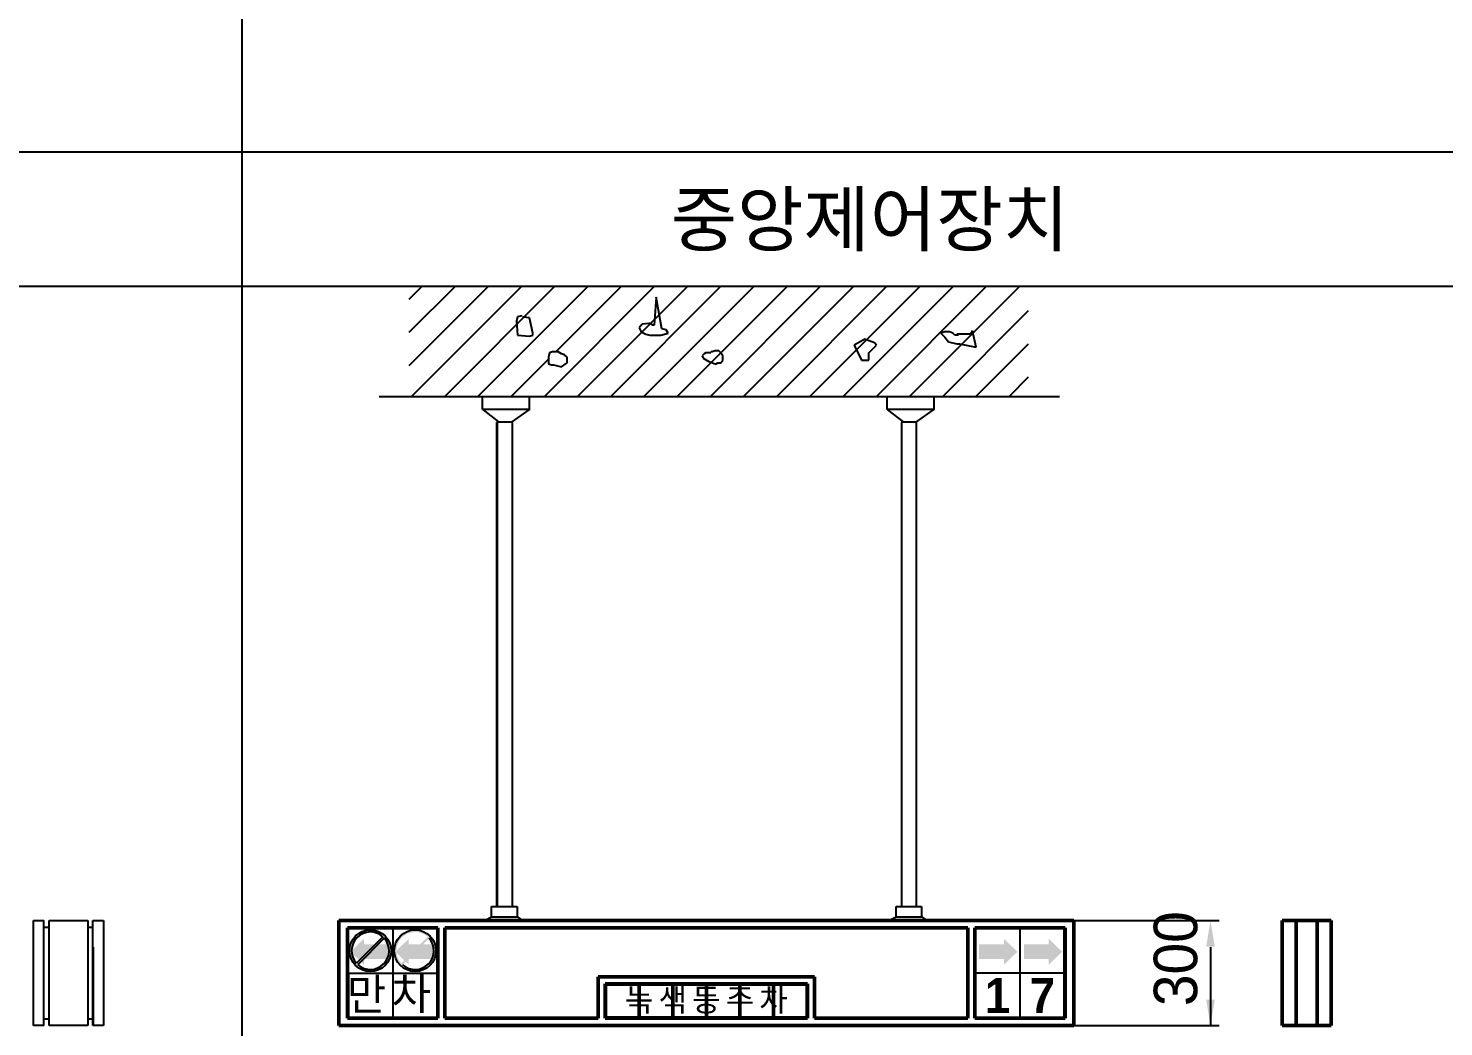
# Model space of a CAD drawing. Header units: millimetres. Extents: x 30232679 to 30326002, y -948068 to -920528.
# Drawn here: x 30303398 to 30312128, y -935038 to -928881 of the extents above; entities that cross this region are included whole.
import ezdxf
from ezdxf.enums import TextEntityAlignment as Align

# ---------------------------------------------------------------- set-up
doc = ezdxf.new("R2010")
doc.units = ezdxf.units.MM
doc.header["$LTSCALE"] = 600
doc.header["$MEASUREMENT"] = 0
doc.layers.get('0').update_dxf_attribs({"linetype": 'CONTINUOUS'})
doc.layers.add('PARKING', color=7, linetype='CONTINUOUS')
doc.layers.add('Visible Edges', color=7, linetype='CONTINUOUS', lineweight=50)
doc.styles.add('돋움', font='Dotum.ttf')
doc.styles.add('아마노', font='Dotum.ttf')

msp = doc.modelspace()

# ---------------------------------------------------------------- hatches: boundary and pattern name
h = msp.add_hatch(color=12)
h.paths.add_polyline_path([(30305379.2, -934569.3, 1), (30305636.4, -934569.3, 1)])
h.paths.add_polyline_path([(30305584.8, -934483.1), (30305421.6, -934646.4, -0.945477)], flags=16)
h.paths.add_polyline_path([(30305594, -934492.2, -0.945477), (30305430.7, -934655.5)], flags=16)
h = msp.add_hatch(color=12)
h.paths.add_polyline_path([(30305655.5, -934569.3, 1), (30305912.7, -934569.3, 1)])
h.paths.add_polyline_path([(30305861.2, -934483.1), (30305697.9, -934646.4, -0.945477)], flags=16)
h.paths.add_polyline_path([(30305870.3, -934492.2, -0.945477), (30305707, -934655.5)], flags=16)
for points in [[(30305468.6, -934620.8), (30305468.6, -934655.7), (30305385.6, -934575.5), (30305468.6, -934495.2), (30305468.6, -934530.2), (30305621.5, -934530.2), (30305621.5, -934620.8)], [(30305745, -934620.8), (30305745, -934655.7), (30305661.9, -934575.5), (30305745, -934495.2), (30305745, -934530.2), (30305897.8, -934530.2), (30305897.8, -934620.8)], [(30309415.5, -934620.8), (30309415.5, -934655.7), (30309498.6, -934575.5), (30309415.5, -934495.2), (30309415.5, -934530.2), (30309262.7, -934530.2), (30309262.7, -934620.8)], [(30309691.9, -934620.8), (30309691.9, -934655.7), (30309774.9, -934575.5), (30309691.9, -934495.2), (30309691.9, -934530.2), (30309539, -934530.2), (30309539, -934620.8)]]:
    msp.add_hatch(color=80).paths.add_polyline_path(points)

# ---------------------------------------------------------------- linework, layer by layer
at = {"color": 8}
for p, q in [((30305369.6, -934431.1), (30305645.9, -934431.1)), ((30305369.6, -934431.1), (30305369.6, -934707.5)), ((30305645.9, -934431.1), (30305922.3, -934431.1)), ((30305645.9, -934431.1), (30305645.9, -934707.5)), ((30305922.3, -934431.1), (30305922.3, -934707.5)), ((30309514.5, -934431.1), (30309238.2, -934431.1)), ((30309238.2, -934431.1), (30309238.2, -934707.5)), ((30309790.9, -934431.1), (30309514.5, -934431.1)), ((30309514.5, -934431.1), (30309514.5, -934707.5)), ((30305369.6, -934707.5), (30305645.9, -934707.5)), ((30305645.9, -934707.5), (30305922.3, -934707.5)), ((30305645.9, -934707.5), (30305645.9, -934983.8)), ((30305922.3, -934707.5), (30305922.3, -934983.8)), ((30309514.5, -934707.5), (30309238.2, -934707.5)), ((30309238.2, -934707.5), (30309238.2, -934983.8)), ((30309790.9, -934707.5), (30309514.5, -934707.5)), ((30309514.5, -934707.5), (30309514.5, -934983.8)), ((30305369.6, -934983.8), (30305645.9, -934983.8)), ((30305645.9, -934983.8), (30305922.3, -934983.8)), ((30309514.5, -934983.8), (30309238.2, -934983.8)), ((30309790.9, -934983.8), (30309514.5, -934983.8))]:
    msp.add_line(p, q, dxfattribs=at)
at = {"color": 12}
msp.add_line((30305584.8, -934483.1), (30305421.6, -934646.4), dxfattribs=at)
at = {"color": 1}
msp.add_line((30305594, -934492.2), (30305430.7, -934655.5), dxfattribs=at)
at = {"color": 12}
for centre in [(30305507.8, -934569.3), (30305784.1, -934569.3)]:
    msp.add_circle(centre, 128.6, dxfattribs=at)
msp.add_arc((30305507.8, -934569.3), 115.6, 48.21065, 221.78935, dxfattribs=at)
at = {"color": 1}
for centre in [(30305507.8, -934569.3), (30305784.1, -934569.3)]:
    msp.add_arc(centre, 115.6, 228.21065, 41.78935, dxfattribs=at)
at = {"layer": 'PARKING', "color": 3}
for p, q in [((30304714.3, -922723.5), (30304714.3, -945972.3)), ((30289215.1, -929642.8), (30320213.5, -929642.8)), ((30320213.5, -930473.1), (30289215.1, -930473.1))]:
    msp.add_line(p, q, dxfattribs=at)
at = {"layer": 'PARKING', "linetype": 'Continuous'}
for p, q in [((30305748, -930755.3), (30306030.2, -930473.1)), ((30305748, -930550.5), (30305825.4, -930473.1)), ((30305748, -930960), (30306234.9, -930473.1)), ((30305762.2, -931150.6), (30306439.7, -930473.1)), ((30305967, -931150.6), (30306644.5, -930473.1)), ((30306171.7, -931150.6), (30306849.2, -930473.1)), ((30306581.3, -931150.6), (30307258.8, -930473.1)), ((30306651.4, -930875.7), (30307054, -930473.1)), ((30306786.1, -931150.6), (30307463.6, -930473.1)), ((30306990.8, -931150.6), (30307668.3, -930473.1)), ((30307195.6, -931150.6), (30307873.1, -930473.1)), ((30307400.4, -931150.6), (30308077.9, -930473.1)), ((30307605.1, -931150.6), (30308282.6, -930473.1)), ((30307809.9, -931150.6), (30308487.4, -930473.1)), ((30308014.7, -931150.6), (30308692.2, -930473.1)), ((30308219.4, -931150.6), (30308896.9, -930473.1)), ((30308424.2, -931150.6), (30309101.7, -930473.1)), ((30308629, -931150.6), (30309306.5, -930473.1)), ((30308833.7, -931150.6), (30309511.2, -930473.1)), ((30307270.8, -930539), (30307258.5, -930711.9)), ((30307304.8, -930733.6), (30307270.8, -930539)), ((30309038.5, -931150.6), (30309568, -930621.1)), ((30306415.2, -930659.4), (30306409, -930687.2)), ((30306409, -930687.2), (30306415.2, -930773.7)), ((30306443, -930653.3), (30306415.2, -930659.4)), ((30306483.2, -930665.6), (30306449.2, -930659.4)), ((30306489.3, -930665.6), (30306483.2, -930665.6)), ((30306511, -930761.4), (30306489.3, -930665.6)), ((30307184.3, -930705.8), (30307165.8, -930727.4)), ((30307165.8, -930727.4), (30307178.2, -930752.1)), ((30307246.1, -930699.6), (30307184.3, -930705.8)), ((30307246.1, -930711.9), (30307239.9, -930705.8)), ((30307258.5, -930711.9), (30307246.1, -930711.9)), ((30307332.6, -930739.7), (30307304.8, -930733.6)), ((30306415.2, -930773.7), (30306489.3, -930779.9)), ((30306489.3, -930779.9), (30306511, -930773.7)), ((30306511, -930773.7), (30306511, -930761.4)), ((30307178.2, -930752.1), (30307206, -930767.5)), ((30307206, -930767.5), (30307230.7, -930773.7)), ((30307230.7, -930773.7), (30307298.6, -930773.7)), ((30307298.6, -930773.7), (30307345, -930761.4)), ((30307345, -930761.4), (30307332.6, -930739.7)), ((30308561, -930795.3), (30308493, -930835.5)), ((30308616.6, -930820.1), (30308567.2, -930801.5)), ((30308628.9, -930835.5), (30308616.6, -930820.1)), ((30309052.1, -930752.1), (30309027.4, -930761.4)), ((30309027.4, -930761.4), (30309052.1, -930786.1)), ((30309079.9, -930752.1), (30309052.1, -930752.1)), ((30309052.1, -930786.1), (30309073.7, -930813.9)), ((30309073.7, -930813.9), (30309126.3, -930826.2)), ((30309101.5, -930761.4), (30309079.9, -930752.1)), ((30309113.9, -930773.7), (30309101.5, -930761.4)), ((30309135.5, -930773.7), (30309113.9, -930773.7)), ((30309147.9, -930767.5), (30309126.3, -930767.5)), ((30309175.7, -930767.5), (30309147.9, -930767.5)), ((30309194.2, -930767.5), (30309175.7, -930767.5)), ((30309209.7, -930767.5), (30309194.2, -930767.5)), ((30309222, -930745.9), (30309209.7, -930767.5)), ((30309243.6, -930847.9), (30309222, -930745.9)), ((30306612.9, -930881.8), (30306606.7, -930909.6)), ((30306606.7, -930909.6), (30306606.7, -930949.8)), ((30306631.4, -930875.7), (30306612.9, -930881.8)), ((30306653, -930875.7), (30306631.4, -930875.7)), ((30306665.4, -930875.7), (30306653, -930875.7)), ((30306687, -930888), (30306665.4, -930875.7)), ((30306705.6, -930894.2), (30306687, -930888)), ((30306721, -930909.6), (30306705.6, -930894.2)), ((30306721, -930943.6), (30306721, -930909.6)), ((30307567.4, -930888), (30307555, -930900.4)), ((30307555, -930900.4), (30307561.2, -930915.8)), ((30307576.6, -930881.8), (30307567.4, -930888)), ((30307607.5, -930881.8), (30307576.6, -930881.8)), ((30307616.8, -930875.7), (30307607.5, -930875.7)), ((30307635.3, -930869.5), (30307616.8, -930875.7)), ((30307657, -930869.5), (30307635.3, -930869.5)), ((30307669.3, -930881.8), (30307657, -930869.5)), ((30307681.7, -930900.4), (30307669.3, -930881.8)), ((30307681.7, -930909.6), (30307681.7, -930900.4)), ((30307681.7, -930928.2), (30307681.7, -930909.6)), ((30308493, -930835.5), (30308536.3, -930928.2)), ((30308582.6, -930881.8), (30308628.9, -930835.5)), ((30308582.6, -930928.2), (30308582.6, -930881.8)), ((30309126.3, -930826.2), (30309141.7, -930826.2)), ((30309141.7, -930826.2), (30309243.6, -930847.9)), ((30309243.3, -931150.6), (30309568, -930825.9)), ((30306376.5, -931150.6), (30306606.7, -930920.4)), ((30306606.7, -930949.8), (30306625.2, -930956)), ((30306625.2, -930956), (30306637.6, -930956)), ((30306637.6, -930956), (30306687, -930968.3)), ((30306687, -930968.3), (30306721, -930943.6)), ((30307561.2, -930915.8), (30307595.2, -930934.4)), ((30307595.2, -930934.4), (30307635.3, -930949.8)), ((30307635.3, -930949.8), (30307641.5, -930949.8)), ((30307641.5, -930949.8), (30307650.8, -930943.6)), ((30307650.8, -930943.6), (30307669.3, -930943.6)), ((30307669.3, -930943.6), (30307681.7, -930928.2)), ((30308536.3, -930928.2), (30308582.6, -930928.2)), ((30309448.1, -931150.6), (30309568, -931030.7)), ((30305562.7, -931150.6), (30309758.5, -931150.6)), ((30306200, -931230.9), (30306200, -931150.6)), ((30306490.4, -931230.9), (30306490.4, -931150.6)), ((30308694.8, -931230.9), (30308694.8, -931150.6)), ((30308985.2, -931230.9), (30308985.2, -931150.6)), ((30306493.5, -931230.9), (30306200, -931230.9)), ((30306203.1, -931234), (30306298.8, -931308.1)), ((30306382.3, -931308.1), (30306487.3, -931234)), ((30308988.3, -931230.9), (30308694.8, -931230.9)), ((30308697.9, -931234), (30308793.7, -931308.1)), ((30308877.1, -931308.1), (30308982.1, -931234)), ((30306286.5, -931308.1), (30306382.3, -931308.1)), ((30306286.5, -931311.2), (30306286.5, -934294.1)), ((30306289.6, -931311.2), (30306289.6, -934294.1)), ((30306382.3, -931311.2), (30306382.3, -934294.1)), ((30308781.3, -931308.1), (30308877.1, -931308.1)), ((30308784.4, -931311.2), (30308784.4, -934294.1)), ((30308874, -931311.2), (30308874, -934294.1)), ((30306255.6, -934297.1), (30306413.1, -934297.1)), ((30306255.6, -934362), (30306255.6, -934297.1)), ((30306413.1, -934297.1), (30306413.1, -934362)), ((30308750.4, -934297.1), (30308908, -934297.1)), ((30308750.4, -934362), (30308750.4, -934297.1)), ((30308908, -934297.1), (30308908, -934362)), ((30303429.8, -934383.6), (30303494.5, -934383.6)), ((30303429.8, -935031.3), (30303429.8, -934383.6)), ((30303494.5, -935031.3), (30303494.5, -934383.6)), ((30303526.9, -934383.6), (30303764.4, -934383.6)), ((30303526.9, -935031.3), (30303526.9, -934383.6)), ((30303764.4, -934383.6), (30303764.4, -935031.3)), ((30303796.8, -934383.6), (30303861.5, -934383.6)), ((30303796.8, -935031.3), (30303796.8, -934383.6)), ((30303861.5, -934383.6), (30303861.5, -935031.3)), ((30306255.6, -934362), (30306215.4, -934383.6)), ((30306215.4, -934383.6), (30306450.2, -934383.6)), ((30306413.1, -934362), (30306255.6, -934362)), ((30306450.2, -934383.6), (30306413.1, -934358.9)), ((30308750.4, -934362), (30308710.3, -934383.6)), ((30308710.3, -934383.6), (30308945, -934383.6)), ((30308908, -934362), (30308750.4, -934362)), ((30308945, -934383.6), (30308908, -934358.9)), ((30303494.5, -934424.2), (30303524.3, -934424.2)), ((30303767, -934424.2), (30303796.8, -934424.2)), ((30303797.1, -934547.7), (30303797.1, -935027.9)), ((30303524.3, -934990.7), (30303494.5, -934990.7)), ((30303796.8, -934990.7), (30303767, -934990.7)), ((30303494.5, -935031.3), (30303429.8, -935031.3)), ((30303764.4, -935031.3), (30303526.9, -935031.3)), ((30303861.5, -935031.3), (30303796.8, -935031.3))]:
    msp.add_line(p, q, dxfattribs=at)
at = {"layer": 'PARKING', "color": 1}
for p, q in [((30309847, -934383.6), (30310743.6, -934383.6)), ((30310690, -934547.7), (30310690, -935027.9)), ((30309847, -935031.3), (30310743.6, -935031.3))]:
    msp.add_line(p, q, dxfattribs=at)
at = {"layer": 'PARKING', "linetype": 'Continuous'}
for centre, start, end in [((30303524.3, -934421.6), 270, 0), ((30303767, -934421.6), 180, 270), ((30303524.3, -934993.3), 0, 90), ((30303767, -934993.3), 90, 180)]:
    msp.add_arc(centre, 2.59, start, end, dxfattribs=at)
at = {"layer": 'PARKING', "color": 1}
for points in [[(30310663.1, -934544.6), (30310716.8, -934544.6), (30310690, -934383.6)], [(30310663.1, -934870.3), (30310716.8, -934870.3), (30310690, -935031.3)]]:
    msp.add_solid(points, dxfattribs=at)
at = {"layer": 'Visible Edges'}
for p, q in [((30305313.5, -934383.6), (30309847, -934383.6)), ((30305313.5, -934383.6), (30305313.5, -935031.3)), ((30309847, -934383.6), (30309847, -935031.3)), ((30311132.3, -934383.6), (30311434.5, -934383.6)), ((30311132.3, -934383.6), (30311132.3, -935031.3)), ((30311218.6, -934383.6), (30311218.6, -935031.3)), ((30311348.1, -934383.6), (30311348.1, -935031.3)), ((30311434.5, -934383.6), (30311434.5, -935031.3)), ((30305367.5, -934429), (30305924.4, -934429)), ((30305367.5, -934985.9), (30305367.5, -934429)), ((30305924.4, -934985.9), (30305924.4, -934429)), ((30305967.6, -934429), (30309192.9, -934429)), ((30305967.6, -934985.9), (30305967.6, -934429)), ((30309192.9, -934985.9), (30309192.9, -934429)), ((30309236.1, -934429), (30309793, -934429)), ((30309236.1, -934985.9), (30309236.1, -934429)), ((30309790.9, -934431.1), (30309790.9, -934707.5)), ((30309793, -934429), (30309793, -934985.9)), ((30305369.6, -934707.5), (30305369.6, -934983.8)), ((30308247.3, -934731.2), (30306913.2, -934731.2)), ((30306913.2, -934985.9), (30306913.2, -934731.2)), ((30308247.3, -934985.9), (30308247.3, -934731.2)), ((30309790.9, -934707.5), (30309790.9, -934983.8)), ((30308204.1, -934774.4), (30306956.3, -934774.4)), ((30306956.3, -934985.9), (30306956.3, -934774.4)), ((30306958.5, -934983.8), (30306958.5, -934776.5)), ((30306958.5, -934776.5), (30307165.7, -934776.5)), ((30307165.7, -934983.8), (30307165.7, -934776.5)), ((30307165.7, -934776.5), (30307373, -934776.5)), ((30307373, -934983.8), (30307373, -934776.5)), ((30307373, -934776.5), (30307580.2, -934776.5)), ((30307580.2, -934983.8), (30307580.2, -934776.5)), ((30307580.2, -934776.5), (30307787.5, -934776.5)), ((30307787.5, -934983.8), (30307787.5, -934776.5)), ((30307787.5, -934776.5), (30307994.7, -934776.5)), ((30307994.7, -934983.8), (30307994.7, -934776.5)), ((30307994.7, -934776.5), (30308202, -934776.5)), ((30308202, -934983.8), (30308202, -934776.5)), ((30308204.1, -934985.9), (30308204.1, -934774.4)), ((30305924.4, -934985.9), (30305367.5, -934985.9)), ((30306913.2, -934985.9), (30305967.6, -934985.9)), ((30308204.1, -934985.9), (30306956.3, -934985.9)), ((30306958.5, -934983.8), (30307165.7, -934983.8)), ((30307165.7, -934983.8), (30307373, -934983.8)), ((30307373, -934983.8), (30307580.2, -934983.8)), ((30307580.2, -934983.8), (30307787.5, -934983.8)), ((30307787.5, -934983.8), (30307994.7, -934983.8)), ((30307994.7, -934983.8), (30308202, -934983.8)), ((30309192.9, -934985.9), (30308247.3, -934985.9)), ((30309793, -934985.9), (30309236.1, -934985.9)), ((30309847, -935031.3), (30305313.5, -935031.3)), ((30311132.3, -935031.3), (30311434.5, -935031.3))]:
    msp.add_line(p, q, dxfattribs=at)

# ---------------------------------------------------------------- texts
at = {"color": 7, "style": '돋움'}
msp.add_text('중앙제어장치', height=326.44, dxfattribs=at).set_placement((30308589.1, -930057.9), align=Align.MIDDLE_CENTER)
at = {"color": 12, "char_height": 194.294, "width": 276.329, "attachment_point": 5, "style": '아마노'}
for s, insert in [('{\\fGulim|b1|i0|c129|p50;만}', (30305484.4, -934845.6)), ('{\\fGulim|b1|i0|c129|p50;차}', (30305760.8, -934845.6))]:
    msp.add_mtext(s, dxfattribs=dict(at, insert=insert))
at = {"color": 80, "char_height": 215.882, "width": 276.329, "attachment_point": 5, "style": '아마노'}
for s, insert in [('{\\fGulim|b1|i0|c129|p50;1}', (30309376.4, -934845.6)), ('{\\fGulim|b1|i0|c129|p50;7}', (30309652.7, -934845.6))]:
    msp.add_mtext(s, dxfattribs=dict(at, insert=insert))
at = {"char_height": 140.323, "width": 207.247, "attachment_point": 5, "style": '아마노'}
for s, insert in [('{\\fGulim|b1|i0|c129|p50;\\C80;녹}', (30307165.7, -934880.2)), ('{\\fGulim|b1|i0|c129|p50;\\C80;색}', (30307373, -934880.2)), ('{\\fGulim|b1|i0|c129|p50;\\C80;등}', (30307580.2, -934880.2)), ('{\\fGulim|b1|i0|c129|p50;\\C80;주}', (30307787.5, -934880.2)), ('{\\fGulim|b1|i0|c129|p50;\\C80;차}', (30307994.7, -934880.2))]:
    msp.add_mtext(s, dxfattribs=dict(at, insert=insert))
at = {"layer": 'PARKING', "style": '돋움'}
msp.add_text('300', height=268.26, rotation=90, dxfattribs=at).set_placement((30310608.1, -934910.9))

doc.saveas('drawing.dxf')
